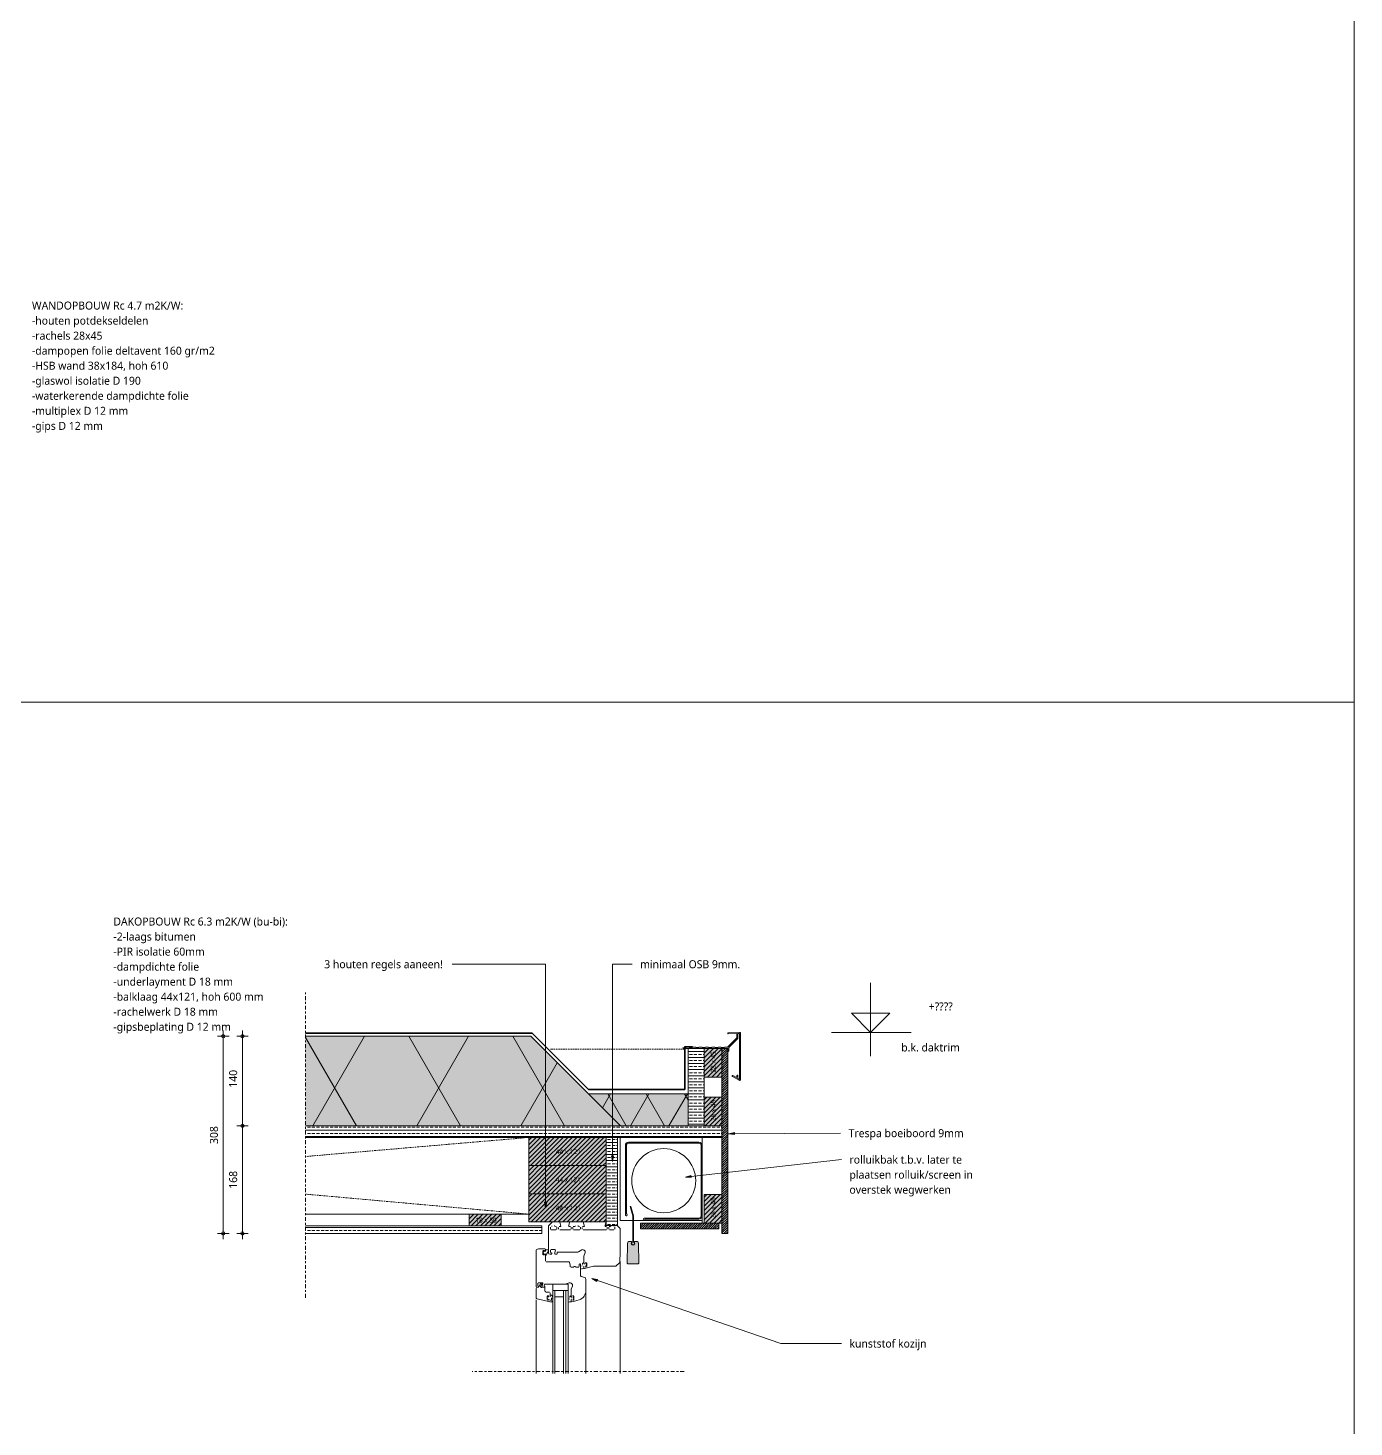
# Model space of a CAD drawing. Header units: millimetres. Extents: x 1813 to 34621, y -2347 to 13791.
# Drawn here: x 3956 to 6028, y 9467 to 11653 of the extents above; entities that cross this region are included whole.
import ezdxf

# ---------------------------------------------------------------- set-up
doc = ezdxf.new("R2010")
doc.units = ezdxf.units.MM
for name, pattern in [('IMPORT-DASHED _2_', [46.875, 31.25, -15.625]), ('MV_center', [15, 6, -3, 3, -3]), ('MV_hidden', [3.75, 2.5, -1.25])]:
    doc.linetypes.add(name, pattern=pattern)
for name, color, linetype, lineweight in [('A-ANNO-DIMS', 211, 'Continuous', 13), ('A-ANNO-DIMS-5', 211, 'Continuous', 13), ('A-ANNO-NOTE', 131, 'Continuous', 18), ('A-DETL', 90, 'Continuous', 13), ('A-DETL-GENF', 92, 'Continuous', 18), ('A-DETL-MEDM', 33, 'Continuous', 18), ('A-DETL-THIN', 151, 'Continuous', 18), ('G-ANNO-TEXT', 231, 'Continuous', 13)]:
    doc.layers.add(name, color=color, linetype=linetype, lineweight=lineweight)
doc.styles.add('Segoe UI', font='segoeui.ttf', dxfattribs={"height": 7.5})
doc.styles.add('Segoe UI_3', font='segoeui.ttf', dxfattribs={"height": 12.5})
doc.styles.add('Segoe UI_B', font='segoeui.ttf', dxfattribs={"height": 12.5})
doc.dimstyles.new('2_5_mm_1', dxfattribs={"dimscale": 304.8, "dimtxt": 13.092049, "dimasz": 0.016404, "dimexe": 0.029528, "dimexo": 0.0625, "dimgap": 0.014764, "dimtad": 1, "dimdec": 0, "dimzin": 0, "dimdsep": 46, "dimtxsty": 'Segoe UI_3', "dimblk1": 'DOTBLANK', "dimblk2": 'DOTBLANK', "dimsah": 1, "dimcen": 0.09, "dimdle": 0.029528, "dimazin": 0, "dimtfac": 1, "dimtdec": 4, "dimtix": 1, "dimtmove": 0, "dimatfit": 3, "dimfxl": 0.029528, "dimfxlon": 1, "dimtvp": 1, "dimtfill": 1, "dimtolj": 1, "dimtzin": 0, "dimarcsym": 2})
doc.dimstyles.new('2_5_mm_2', dxfattribs={"dimscale": 304.8, "dimtxt": 13.092049, "dimasz": 0.016404, "dimexe": 0.029528, "dimexo": 0.0625, "dimgap": 0.014764, "dimtad": 1, "dimdec": 0, "dimzin": 0, "dimdsep": 46, "dimtxsty": 'Segoe UI_3', "dimblk1": 'DOTBLANK', "dimblk2": 'DOTBLANK', "dimsah": 1, "dimcen": 0.09, "dimdle": 0.029528, "dimazin": 0, "dimtfac": 1, "dimtdec": 4, "dimtix": 1, "dimtmove": 2, "dimatfit": 3, "dimfxl": 0.029528, "dimfxlon": 1, "dimtvp": 1, "dimtfill": 1, "dimtolj": 1, "dimtzin": 0, "dimarcsym": 2})
pattern_1 = [(0, (0, 0), (0, 9.476), []), (0, (0, 4.738), (0, 9.476), [4.738, -2.369])]
pattern_2 = [(45, (0, 0), (-1.76776695, 1.76776695), [])]

# ---------------------------------------------------------------- blocks, each defined once
blk = doc.blocks.new('27 compri_daktrim - Type 1-4416795-Details Verbouwingen')
at = {"layer": 'A-DETL-GENF', "lineweight": 13}
for p, q in [((-20, 48.5), (-20, -23.5)), ((-18.4, -23.4), (-18.4, 47.5)), ((-17.8, 49.8), (-7.4, 43.8)), ((-17.6, 47.9), (-15.9, 46.9)), ((-15.9, 46.9), (-15.9, 42.8)), ((-14.3, 42.8), (-14.3, 44.2)), ((-12.8, 45.1), (-8.2, 42.4)), ((-1.5, -1.5), (-1.5, 4.3)), ((62, 0), (69.5, 0)), ((-15.9, -16.3), (-15.9, -23.3)), ((-15.6, -15.6), (-1.5, -1.5)), ((0.3, -2), (-14.3, -16.6)), ((-14.3, -16.6), (-14.3, -23.2)), ((4.7, -2), (0.3, -2)), ((10, -1.6), (5, -1.6)), ((14.7, -2), (10.3, -2)), ((20, -1.6), (15, -1.6)), ((24.7, -2), (20.3, -2)), ((30, -1.6), (25, -1.6)), ((34.7, -2), (30.3, -2)), ((40, -1.6), (35, -1.6)), ((44.7, -2), (40.3, -2)), ((50, -1.6), (45, -1.6)), ((54.7, -2), (50.3, -2)), ((60, -1.6), (55, -1.6)), ((64.7, -2), (60.3, -2)), ((69.6, -1), (65, -1.6)), ((-15.9, -23.3), (-18.4, -23.4)), ((-18.4, -25), (-0.8, -24.1)), ((-14.3, -23.2), (-0.8, -22.5))]:
    blk.add_line(p, q, dxfattribs=at)
for centre, radius, start, end in [((-18.5, 48.5), 1.5, 60, 180), ((-17.9, 47.5), 0.5, 60, 180), ((-13.3, 44.2), 1, 60, 180), ((-7.8, 43.1), 0.8, 0, 60), ((-15.1, 42.8), 0.8, 180, 270), ((-15.1, 42.8), 0.8, 270, 0), ((-7.8, 43.1), 0.8, 240, 0), ((-0.7, 4.3), 0.75, 90, 180), ((-0.7, 4.3), 0.75, 360, 90), ((-14.9, -16.3), 1, 135, 180), ((4.7, -1.7), 0.3, 270, 19.4712), ((10.3, -1.7), 0.3, 160.5288, 270), ((14.7, -1.7), 0.3, 270, 19.4712), ((20.3, -1.7), 0.3, 160.5288, 270), ((24.7, -1.7), 0.3, 270, 19.4712), ((30.3, -1.7), 0.3, 160.5288, 270), ((34.7, -1.7), 0.3, 270, 19.4712), ((40.3, -1.7), 0.3, 160.5288, 270), ((44.7, -1.7), 0.3, 270, 19.4712), ((50.3, -1.7), 0.3, 160.5288, 270), ((54.7, -1.7), 0.3, 270, 19.4712), ((60.3, -1.7), 0.3, 160.5288, 270), ((64.7, -1.7), 0.3, 270, 19.0321), ((69.5, -0.5), 0.5, 277.5401, 90), ((-18.5, -23.5), 1.5, 180, 273), ((-0.8, -23.3), 0.8, 0, 93), ((-0.8, -23.3), 0.8, 273, 0)]:
    blk.add_arc(centre, radius, start, end, dxfattribs=at)
blk = doc.blocks.new('42 isolatie - Type 1-3785987-Details Verbouwingen')
at = {"layer": 'A-DETL-GENF'}
blk.add_hatch(color=256, dxfattribs=at).paths.add_polyline_path([(492.6, -0.8), (0.3, -0.8), (140.3, -140.8), (492.6, -140.8)])
at = {"layer": 'A-DETL-GENF', "lineweight": 13}
h = blk.add_hatch(dxfattribs=at)
h.set_pattern_fill('FP_16', color=256, style=0, pattern_type=2)
h.set_pattern_definition([(300, (-857.8, -704), (-121.936, -70.4), []), (240, (-857.8, -704), (-121.936, 70.4), [])])
h.paths.add_polyline_path([(492.6, -0.8), (0.3, -0.8), (140.3, -140.8), (492.6, -140.8)])
at = {"layer": 'A-DETL-GENF'}
for p, q in [((492.6, -0.8), (0.3, -0.8)), ((0.3, -0.8), (50.3, -50.8)), ((492.6, -0.8), (0.3, -0.8)), ((50.3, -50.8), (140.3, -140.8)), ((50.3, -50.8), (140.3, -140.8)), ((140.3, -140.8), (492.6, -140.8)), ((140.3, -140.8), (492.6, -140.8))]:
    blk.add_line(p, q, dxfattribs=at)
blk = doc.blocks.new('NLRS_00_DI_maskeer - Type 1-4234736-Details Verbouwingen')
at = {"layer": 'A-DETL-GENF', "linetype": 'MV_center'}
blk.add_line((231.3, 0), (-100, 0), dxfattribs=at)
blk = doc.blocks.new('00 hout_rechthoekig_sls - Vuren 44x121-V11-Details Verbouwingen')
at = {"layer": 'A-DETL-GENF', "lineweight": 13}
blk.add_hatch(color=256, dxfattribs=at).paths.add_polyline_path([(0, -44), (121, -44), (121, 0), (0, 0)])
at = {"layer": 'A-DETL-MEDM', "lineweight": 13}
h = blk.add_hatch(dxfattribs=at)
h.set_pattern_fill('FP_37', color=256, style=0, pattern_type=2)
h.set_pattern_definition([(45, (-4737.995, -9919.827), (-3.535534, 3.535534), [])])
h.paths.add_polyline_path([(0, -44), (121, -44), (121, 0), (0, 0)])
at = {"layer": 'A-DETL-MEDM'}
for p, q in [((0, 0), (121, 0)), ((0, -44), (0, 0)), ((121, 0), (121, -44)), ((121, 0), (121, -44)), ((121, 0), (121, -44)), ((121, -44), (0, -44)), ((121, -44), (0, -44))]:
    blk.add_line(p, q, dxfattribs=at)
blk = doc.blocks.new('00 hout_rechthoekig_sls - Vuren 44x121-V12-Details Verbouwingen')
at = {"layer": 'A-DETL-GENF', "lineweight": 13}
blk.add_hatch(color=256, dxfattribs=at).paths.add_polyline_path([(0, -44), (121, -44), (121, 0), (0, 0)])
at = {"layer": 'A-DETL-MEDM', "lineweight": 13}
h = blk.add_hatch(dxfattribs=at)
h.set_pattern_fill('FP_38', color=256, style=0, pattern_type=2)
h.set_pattern_definition([(45, (-4737.995, -9831.827), (-3.535534, 3.535534), [])])
h.paths.add_polyline_path([(0, -44), (121, -44), (121, 0), (0, 0)])
at = {"layer": 'A-DETL-MEDM'}
for p, q in [((0, 0), (121, 0)), ((0, -44), (0, 0)), ((121, 0), (121, -44)), ((121, 0), (121, -44)), ((121, 0), (121, -44)), ((121, -44), (0, -44)), ((121, -44), (0, -44))]:
    blk.add_line(p, q, dxfattribs=at)
blk = doc.blocks.new('00 hout_rechthoekig_sls - Vuren 44x121-V13-Details Verbouwingen')
at = {"layer": 'A-DETL-GENF', "lineweight": 13}
blk.add_hatch(color=256, dxfattribs=at).paths.add_polyline_path([(0, -44), (121, -44), (121, 0), (0, 0), (0, -29.5)])
at = {"layer": 'A-DETL-MEDM', "lineweight": 13}
h = blk.add_hatch(dxfattribs=at)
h.set_pattern_fill('FP_39', color=256, style=0, pattern_type=2)
h.set_pattern_definition([(45, (-4737.995, -9875.827), (-3.535534, 3.535534), [])])
h.paths.add_polyline_path([(0, -44), (121, -44), (121, 0), (0, 0), (0, -29.5)])
at = {"layer": 'A-DETL-MEDM'}
for p, q in [((0, 0), (121, 0)), ((0, -44), (0, 0)), ((121, 0), (121, -44)), ((121, 0), (121, -44)), ((121, 0), (121, -44)), ((121, -44), (0, -44)), ((121, -44), (0, -44))]:
    blk.add_line(p, q, dxfattribs=at)
blk = doc.blocks.new('00 hout_rechthoekig_sls - Vuren 18x50-V14-Details Verbouwingen')
at = {"layer": 'A-DETL-GENF', "lineweight": 13}
blk.add_hatch(color=256, dxfattribs=at).paths.add_polyline_path([(0, -18), (50, -18), (50, 0), (0, 0)])
at = {"layer": 'A-DETL-MEDM', "lineweight": 13}
h = blk.add_hatch(dxfattribs=at)
h.set_pattern_fill('FP_40', color=256, style=0, pattern_type=2)
h.set_pattern_definition([(45, (-4644.925, -9799.827), (-3.535534, 3.535534), [])])
h.paths.add_polyline_path([(0, -18), (50, -18), (50, 0), (0, 0)])
at = {"layer": 'A-DETL-MEDM'}
for p, q in [((0, 0), (50, 0)), ((0, -18), (0, 0)), ((50, 0), (50, -18)), ((50, 0), (50, -18)), ((50, 0), (50, -18)), ((50, -18), (0, -18)), ((50, -18), (0, -18))]:
    blk.add_line(p, q, dxfattribs=at)
blk = doc.blocks.new('00 hout_rechthoekig_sls - Vuren Gewolmaniseerd 28x45-3218042-Details Verbouwingen')
at = {"layer": 'A-DETL-GENF', "lineweight": 13}
blk.add_hatch(color=256, dxfattribs=at).paths.add_polyline_path([(0, -28), (45, -28), (45, 0), (0, 0)])
at = {"layer": 'A-DETL-MEDM', "lineweight": 13}
h = blk.add_hatch(dxfattribs=at)
h.set_pattern_fill('FP_41', color=256, style=0, pattern_type=2)
h.set_pattern_definition([(315, (-9937.827, 5011.995), (3.535534, 3.535534), [])])
h.paths.add_polyline_path([(0, -28), (45, -28), (45, 0), (0, 0)])
at = {"layer": 'A-DETL-MEDM'}
for p, q in [((0, 0), (45, 0)), ((0, -28), (0, 0)), ((45, 0), (45, -28)), ((45, 0), (45, -28)), ((45, 0), (45, -28)), ((45, -28), (0, -28)), ((45, -28), (0, -28))]:
    blk.add_line(p, q, dxfattribs=at)
blk = doc.blocks.new('00 hout_rechthoekig_sls - Vuren Gewolmaniseerd 28x45-V15-Details Verbouwingen')
at = {"layer": 'A-DETL-GENF', "lineweight": 13}
blk.add_hatch(color=256, dxfattribs=at).paths.add_polyline_path([(0, -28), (45, -28), (45, 0), (0, 0)])
at = {"layer": 'A-DETL-MEDM', "lineweight": 13}
h = blk.add_hatch(dxfattribs=at)
h.set_pattern_fill('FP_42', color=256, style=0, pattern_type=2)
h.set_pattern_definition([(315, (-10013.827, 5011.995), (3.535534, 3.535534), [])])
h.paths.add_polyline_path([(0, -28), (45, -28), (45, 0), (0, 0)])
at = {"layer": 'A-DETL-MEDM'}
for p, q in [((0, 0), (45, 0)), ((0, -28), (0, 0)), ((45, 0), (45, -28)), ((45, 0), (45, -28)), ((45, 0), (45, -28)), ((45, -28), (0, -28)), ((45, -28), (0, -28))]:
    blk.add_line(p, q, dxfattribs=at)
blk = doc.blocks.new('00 hout_rechthoekig_sls - Vuren Gewolmaniseerd 28x45-V16-Details Verbouwingen')
at = {"layer": 'A-DETL-GENF', "lineweight": 13}
blk.add_hatch(color=256, dxfattribs=at).paths.add_polyline_path([(0, -28), (45, -28), (45, 0), (0, 0)])
at = {"layer": 'A-DETL-MEDM', "lineweight": 13}
h = blk.add_hatch(dxfattribs=at)
h.set_pattern_fill('FP_43', color=256, style=0, pattern_type=2)
h.set_pattern_definition([(315, (-9785.767, 5011.995), (3.535534, 3.535534), [])])
h.paths.add_polyline_path([(0, -28), (45, -28), (45, 0), (0, 0)])
at = {"layer": 'A-DETL-MEDM'}
for p, q in [((0, 0), (45, 0)), ((0, -28), (0, 0)), ((45, 0), (45, -28)), ((45, 0), (45, -28)), ((45, 0), (45, -28)), ((45, -28), (0, -28)), ((45, -28), (0, -28))]:
    blk.add_line(p, q, dxfattribs=at)
blk = doc.blocks.new('NLRS_00_DI_maskeer - Type 1-4234735-Details Verbouwingen')
at = {"layer": 'A-DETL-GENF', "linetype": 'MV_center'}
blk.add_line((378.5, 0), (-100, 0), dxfattribs=at)
blk = doc.blocks.new('42 isolatie - Type 1-3786146-Details Verbouwingen')
at = {"layer": 'A-DETL-GENF'}
blk.add_hatch(color=256, dxfattribs=at).paths.add_polyline_path([(105.9, -0.8), (0.3, -0.8), (0.3, -50.8), (155.9, -50.8)])
at = {"layer": 'A-DETL-GENF', "lineweight": 13}
h = blk.add_hatch(dxfattribs=at)
h.set_pattern_fill('FP_77', color=256, style=0, pattern_type=2)
h.set_pattern_definition([(300, (0, 0), (-45.033, -26), []), (240, (0, 0), (-45.033, 26), [])])
h.paths.add_polyline_path([(105.9, -0.8), (0.3, -0.8), (0.3, -50.8), (155.9, -50.8)])
at = {"layer": 'A-DETL-GENF'}
for p, q in [((105.9, -0.8), (0.3, -0.8)), ((0.3, -0.8), (0.3, -50.8)), ((105.9, -0.8), (0.3, -0.8)), ((0.3, -0.8), (0.3, -50.8)), ((155.9, -50.8), (105.9, -0.8)), ((155.9, -50.8), (105.9, -0.8)), ((0.3, -50.8), (155.9, -50.8)), ((0.3, -50.8), (155.9, -50.8))]:
    blk.add_line(p, q, dxfattribs=at)
blk = doc.blocks.new('DIMBLOCK22-Details Verbouwingen')
at = {"layer": 'A-ANNO-DIMS-5'}
for p, q in [((4290.7, 9937.8), (4281.7, 9937.8)), ((4290.7, 9760.8), (4290.7, 9937.8)), ((4290.7, 9937.8), (4299.7, 9937.8)), ((4290.7, 9769.8), (4281.7, 9769.8)), ((4290.7, 9769.8), (4299.7, 9769.8))]:
    blk.add_line(p, q, dxfattribs=at)
for centre in [(4290.7, 9937.8), (4290.7, 9769.8)]:
    blk.add_circle(centre, 2.5, dxfattribs=at)
at = {"layer": 'A-ANNO-DIMS-5', "color": 0, "insert": (4269.9, 9839.5), "char_height": 12.5, "width": 34.277, "attachment_point": 1, "rotation": 90, "line_spacing_factor": 1.142579, "style": 'Segoe UI_3', "bg_fill": 3, "box_fill_scale": 1.25, "bg_fill_color": 9, "bg_fill_true_color": 13158600, "bg_fill_transparency": 0}
blk.add_mtext('168', dxfattribs=at)
blk = doc.blocks.new('_DotBlank')
at = {"color": 0, "linetype": 'ByBlock', "lineweight": -2}
blk.add_line((-0.5, 0), (-1, 0), dxfattribs=at)
blk.add_circle((0, 0), 0.5, dxfattribs=at)
blk = doc.blocks.new('DIMBLOCK23-Details Verbouwingen')
at = {"layer": 'A-ANNO-DIMS-5'}
for p, q in [((4290.7, 10077.8), (4281.7, 10077.8)), ((4290.7, 9937.8), (4290.7, 10086.8)), ((4290.7, 10077.8), (4299.7, 10077.8)), ((4290.7, 9937.8), (4281.7, 9937.8)), ((4290.7, 9937.8), (4299.7, 9937.8))]:
    blk.add_line(p, q, dxfattribs=at)
for centre in [(4290.7, 10077.8), (4290.7, 9937.8)]:
    blk.add_circle(centre, 2.5, dxfattribs=at)
at = {"layer": 'A-ANNO-DIMS-5', "color": 0, "insert": (4269.9, 9997.3), "char_height": 12.5, "width": 34.277, "attachment_point": 1, "rotation": 90, "line_spacing_factor": 1.142579, "style": 'Segoe UI_3', "bg_fill": 3, "box_fill_scale": 1.25, "bg_fill_color": 9, "bg_fill_true_color": 13158600, "bg_fill_transparency": 0}
blk.add_mtext('140', dxfattribs=at)
blk = doc.blocks.new('DIMBLOCK24-Details Verbouwingen')
at = {"layer": 'A-ANNO-DIMS-5'}
for p, q in [((4260.7, 10077.8), (4251.7, 10077.8)), ((4260.7, 9760.8), (4260.7, 10086.8)), ((4260.7, 10077.8), (4269.7, 10077.8)), ((4260.7, 9769.8), (4251.7, 9769.8)), ((4260.7, 9769.8), (4269.7, 9769.8))]:
    blk.add_line(p, q, dxfattribs=at)
for centre in [(4260.7, 10077.8), (4260.7, 9769.8)]:
    blk.add_circle(centre, 2.5, dxfattribs=at)
at = {"layer": 'A-ANNO-DIMS-5', "color": 0, "insert": (4239.9, 9909.5), "char_height": 12.5, "width": 34.277, "attachment_point": 1, "rotation": 90, "line_spacing_factor": 1.142579, "style": 'Segoe UI_3', "bg_fill": 3, "box_fill_scale": 1.25, "bg_fill_color": 9, "bg_fill_true_color": 13158600, "bg_fill_transparency": 0}
blk.add_mtext('308', dxfattribs=at)

msp = doc.modelspace()

# ---------------------------------------------------------------- hatches: boundary and pattern name
at = {"layer": 'A-DETL-GENF', "lineweight": 13}
h = msp.add_hatch(dxfattribs=at)
h.set_pattern_fill('FP_11', color=250, style=0, pattern_type=2)
h.set_pattern_definition(pattern_1)
h.paths.add_polyline_path([(5012, 9937.8), (5012, 10058.8), (4987, 10058.8), (4987, 9937.8)])
h = msp.add_hatch(dxfattribs=at)
h.set_pattern_fill('FP_23', color=254, style=0, pattern_type=2)
h.set_pattern_definition(pattern_2)
h.paths.add_polyline_path([(5049, 9769.8), (5049, 10058.8), (5040, 10058.8), (5040, 9769.8)])
h = msp.add_hatch(dxfattribs=at)
h.set_pattern_fill('FP_11', color=250, style=0, pattern_type=2)
h.set_pattern_definition(pattern_1)
h.paths.add_polyline_path([(4389, 9919.8), (5040, 9919.8), (5040, 9937.8), (4389, 9937.8)])
h = msp.add_hatch(dxfattribs=at)
h.set_pattern_fill('FP_11', color=250, style=0, pattern_type=2)
h.set_pattern_definition(pattern_1)
h.paths.add_polyline_path([(4859, 9782.4), (4877, 9782.4), (4877, 9919.8), (4859, 9919.8), (4859, 9787.8)])
at = {"layer": 'A-DETL-GENF'}
h = msp.add_hatch(color=9, dxfattribs=at)
h.paths.add_polyline_path([(4893.5, 9722.2), (4908.8, 9722.3), (4909.1, 9722.4), (4909.4, 9722.6), (4909.7, 9722.8), (4909.8, 9723.1), (4910, 9723.4), (4910, 9723.8), (4909.8, 9754.2), (4909.7, 9754.9), (4909.5, 9755.5), (4909.1, 9756.1), (4908.6, 9756.5), (4908, 9756.8), (4907.4, 9757), (4903.9, 9757.4), (4903.7, 9757.3), (4903.5, 9757.2), (4903.3, 9757), (4903.2, 9756.8), (4903.1, 9756.5), (4903.1, 9756.3), (4903.1, 9756), (4903.6, 9755.2), (4903.7, 9754.6), (4903.7, 9753.9), (4903.6, 9753.3), (4903.3, 9752.7), (4902.8, 9752.2), (4902.3, 9751.8), (4901.7, 9751.6), (4901, 9751.5), (4900.3, 9751.6), (4899.7, 9751.8), (4899.2, 9752.2), (4898.7, 9752.7), (4898.4, 9753.3), (4898.3, 9753.9), (4898.3, 9754.6), (4898.4, 9755.2), (4898.9, 9756), (4898.9, 9756.3), (4898.9, 9756.5), (4898.8, 9756.8), (4898.7, 9757), (4898.5, 9757.2), (4898.3, 9757.3), (4898.1, 9757.4), (4897.8, 9757.4), (4894.6, 9757), (4894, 9756.8), (4893.4, 9756.5), (4892.9, 9756.1), (4892.5, 9755.5), (4892.3, 9754.9), (4892.2, 9754.2), (4892, 9723.4), (4892.1, 9723.1), (4892.3, 9722.8), (4892.6, 9722.6), (4892.8, 9722.4), (4893.2, 9722.3)])
h.paths.add_polyline_path([(4901, 9751.9), (4901.6, 9752), (4902.1, 9752.2), (4902.6, 9752.5), (4902.9, 9752.9), (4903.2, 9753.4), (4903.3, 9754), (4903.3, 9754.6), (4903.2, 9755.1), (4902.9, 9755.6), (4902.5, 9756), (4902, 9756.3), (4901.5, 9756.5), (4901.5, 9797.2), (4897.6, 9811.7), (4896.6, 9811.7), (4900.5, 9797.2), (4900.5, 9756.5), (4900, 9756.3), (4899.5, 9756), (4899.1, 9755.6), (4898.8, 9755.1), (4898.7, 9754.6), (4898.7, 9754), (4898.8, 9753.4), (4899, 9752.9), (4899.4, 9752.5), (4899.9, 9752.2), (4900.4, 9752)])
h.paths.add_polyline_path([(4918.5, 9790.7), (4918.9, 9790.8), (4919.2, 9790.9), (4919.6, 9791.2), (4919.8, 9791.5), (4919.9, 9791.9), (4920, 9792.2), (5004, 9792.2), (5005.3, 9792.4), (5006.5, 9792.9), (5007.5, 9793.7), (5008.3, 9794.7), (5008.8, 9795.9), (5009, 9797.2), (5009, 9907.2), (5008.8, 9908.5), (5008.3, 9909.7), (5007.5, 9910.8), (5006.5, 9911.6), (5005.3, 9912.1), (5004, 9912.2), (4894, 9912.2), (4892.7, 9912.1), (4891.5, 9911.6), (4890.5, 9910.8), (4889.7, 9909.7), (4889.2, 9908.5), (4889, 9907.2), (4889, 9798.4), (4889.2, 9798), (4889.4, 9797.7), (4889.7, 9797.4), (4890.1, 9797.3), (4890.5, 9797.2), (4890.9, 9797.2), (4891.2, 9797.3), (4891.6, 9797.6), (4891.8, 9797.9), (4892, 9798.2), (4892.1, 9798.6), (4892.1, 9799), (4892, 9799.4), (4891.8, 9799.7), (4891.5, 9800), (4890.8, 9800.5), (4890.6, 9800.9), (4890.6, 9801.1), (4890.6, 9907.2), (4890.7, 9908.1), (4891, 9909), (4891.6, 9909.7), (4892.3, 9910.3), (4893.2, 9910.6), (4894.1, 9910.7), (5004, 9910.7), (5004.9, 9910.6), (5005.7, 9910.3), (5006.5, 9909.7), (5007, 9909), (5007.4, 9908.1), (5007.5, 9907.2), (5007.5, 9797.2), (5007.4, 9796.3), (5007, 9795.5), (5006.5, 9794.8), (5005.7, 9794.2), (5004.9, 9793.9), (5004, 9793.7), (4918.1, 9793.7), (4917.7, 9793.5), (4917.4, 9793.3), (4917.2, 9793), (4917, 9792.6), (4917, 9792.2), (4917, 9791.9), (4917.2, 9791.5), (4917.4, 9791.2), (4917.7, 9790.9), (4918.1, 9790.8)])
at = {"layer": 'A-DETL-GENF', "lineweight": 13}
h = msp.add_hatch(dxfattribs=at)
h.set_pattern_fill('FP_11', color=250, style=0, pattern_type=2)
h.set_pattern_definition(pattern_1)
h.paths.add_polyline_path([(4644.9, 9769.8), (4758.7, 9769.8), (4758.7, 9781.8), (4389, 9781.8), (4389, 9769.8)])
h = msp.add_hatch(dxfattribs=at)
h.set_pattern_fill('FP_23', color=254, style=0, pattern_type=2)
h.set_pattern_definition(pattern_2)
h.paths.add_polyline_path([(4965.4, 9776.8), (5035, 9776.8), (5035, 9785.8), (4912.9, 9785.8), (4912.9, 9776.8)])
at = {"layer": 'G-ANNO-TEXT'}
for points in [[(5050.4, 9925.6), (5059.4, 9924.1), (5059.4, 9927.3)], [(4868.8, 9882.1), (4870.3, 9891.1), (4867.2, 9891.1)], [(4982.9, 9857.6), (4992, 9857), (4991.6, 9860.2)], [(4764.5, 9809.6), (4766.1, 9818.6), (4762.9, 9818.6)], [(4836.7, 9699.3), (4844.7, 9694.9), (4845.7, 9697.9)]]:
    msp.add_hatch(color=39, dxfattribs=at).paths.add_polyline_path(points)

# ---------------------------------------------------------------- linework, layer by layer
at = {"layer": 'A-DETL', "lineweight": 18}
for p, q in [((6027.7, 5599.5), (6027.7, 13099.5)), ((1812.7, 10599.5), (6027.7, 10599.5)), ((5272.3, 10046.4), (5272.3, 10161.4)), ((5302.3, 10113.8), (5242.3, 10113.8)), ((5242.3, 10113.8), (5272.3, 10083.8)), ((5272.3, 10083.8), (5302.3, 10113.8)), ((5210.9, 10083.8), (5335.9, 10083.8)), ((5049, 10058.8), (5040, 10058.8)), ((5049, 9769.8), (5049, 10058.8)), ((5040, 10013.8), (5040, 9982.8)), ((5040, 9937.8), (5040, 9830.8)), ((4881, 9789.8), (4881, 9919.8)), ((4881, 9919.8), (5009, 9919.8)), ((4889, 9907.2), (4889, 9798.7)), ((4890.6, 9801.1), (4890.6, 9907.2)), ((5004, 9912.2), (4894, 9912.2)), ((4894.1, 9910.7), (5004, 9910.7)), ((5007.5, 9907.2), (5007.5, 9797.2)), ((5009, 9919.8), (5009, 9789.8)), ((5009, 9797.2), (5009, 9907.2)), ((5009, 9830.8), (5009, 9785.8)), ((4389, 9799.8), (4738, 9799.8)), ((4896.6, 9811.7), (4900.5, 9797.2)), ((4897.6, 9811.7), (4896.6, 9811.7)), ((4901.5, 9797.2), (4897.6, 9811.7)), ((4900.5, 9797.2), (4900.5, 9756.5)), ((4901.5, 9756.5), (4901.5, 9797.2)), ((5004, 9793.7), (4918.5, 9793.7)), ((4920, 9792.2), (5004, 9792.2)), ((4769, 9781.7), (4775.1, 9787.8)), ((4769, 9781.7), (4769, 9738.5)), ((4772, 9776.1), (4772, 9779.4)), ((4780.6, 9775.6), (4773, 9775.6)), ((4774, 9780.4), (4774.4, 9781.7)), ((4775.1, 9787.8), (4786.5, 9787.8)), ((4778.4, 9782), (4778.8, 9780.5)), ((4786.5, 9787.8), (4778.7, 9787.8)), ((4779.6, 9780.4), (4781.3, 9780.3)), ((4781.4, 9775.7), (4780.6, 9775.6)), ((4782.1, 9779.4), (4782.1, 9776.6)), ((4784.6, 9776.4), (4784.6, 9779.2)), ((4785.6, 9780.4), (4788.2, 9780.4)), ((4788.3, 9780.5), (4786.5, 9787.8)), ((4803.5, 9775.6), (4786.5, 9775.6)), ((4802.5, 9787.8), (4800.4, 9780.9)), ((4800.6, 9780.4), (4803.5, 9780.4)), ((4810.6, 9787.8), (4801, 9787.8)), ((4804.5, 9779.4), (4804.5, 9776.3)), ((4807.1, 9776.2), (4807.1, 9779.5)), ((4807.7, 9780.4), (4810.2, 9780.4)), ((4817.7, 9775.6), (4807.8, 9775.6)), ((4810.8, 9780.7), (4811.2, 9781.8)), ((4815.2, 9782), (4815.5, 9780.5)), ((4824.6, 9787.8), (4815.5, 9787.8)), ((4816.4, 9780.4), (4818.1, 9780.3)), ((4818.8, 9779.4), (4818.8, 9776.6)), ((4821.4, 9776.4), (4821.4, 9779.2)), ((4822.3, 9780.4), (4824.9, 9780.4)), ((4825.1, 9780.5), (4823.3, 9787.8)), ((4859.7, 9775.6), (4823.3, 9775.6)), ((4859.2, 9787.8), (4857.1, 9780.9)), ((4857.3, 9780.4), (4859.6, 9780.4)), ((4866.3, 9782.4), (4857.5, 9782.4)), ((4860.7, 9779.4), (4860.7, 9776.3)), ((4863.2, 9776.2), (4863.2, 9779.5)), ((4863.9, 9780.4), (4865.8, 9780.4)), ((4871.1, 9775.6), (4864, 9775.6)), ((4866.5, 9780.7), (4866.9, 9781.8)), ((4871, 9782.1), (4871.2, 9781.1)), ((4876, 9782.4), (4871.4, 9782.4)), ((4872.7, 9777), (4872.1, 9776.2)), ((4872.7, 9779.9), (4872.7, 9777.8)), ((4872.7, 9777.8), (4872.7, 9777)), ((4881, 9777.4), (4876, 9782.4)), ((5009, 9789.8), (4881, 9789.8)), ((4881, 9741.4), (4881, 9777.4)), ((5012, 9785.8), (4912.9, 9785.8)), ((4912.9, 9785.8), (4912.9, 9776.8)), ((4912.9, 9776.8), (5035, 9776.8)), ((5035, 9776.8), (5035, 9785.8)), ((5040, 9785.8), (5040, 9769.8)), ((5040, 9769.8), (5049, 9769.8)), ((4892.2, 9754.2), (4892, 9723.8)), ((4897.8, 9757.4), (4894.6, 9757)), ((4907.4, 9757), (4904.2, 9757.4)), ((4910, 9723.8), (4909.8, 9754.2)), ((4749.7, 9743.5), (4749.5, 9742.1)), ((4749.5, 9742.1), (4749.5, 9686.6)), ((4750.4, 9744.6), (4749.7, 9743.5)), ((4751.7, 9745.2), (4750.4, 9744.6)), ((4753.1, 9745.6), (4751.7, 9745.2)), ((4763.5, 9745.6), (4753.1, 9745.6)), ((4759.9, 9736.6), (4759.9, 9742.2)), ((4760.3, 9743.1), (4762.5, 9743.1)), ((4762, 9736.8), (4760.4, 9739.1)), ((4762.8, 9736.1), (4760.4, 9736.1)), ((4760.6, 9740.3), (4762.1, 9742.2)), ((4762.9, 9742.9), (4762.9, 9741.8)), ((4763, 9737.5), (4763, 9736.7)), ((4764.3, 9737.7), (4763.2, 9737.7)), ((4764.3, 9737.7), (4763.2, 9737.7)), ((4764.4, 9741.6), (4764.4, 9745)), ((4764.4, 9743.3), (4764.6, 9744.2)), ((4764.4, 9741.6), (4764.4, 9743.3)), ((4764.5, 9735.3), (4764.5, 9737.4)), ((4764.5, 9726.6), (4764.5, 9737.4)), ((4764.6, 9744.2), (4767.4, 9744.2)), ((4773.6, 9725.5), (4765.3, 9725.5)), ((4766, 9737.3), (4765.4, 9735.3)), ((4766.4, 9738.1), (4766, 9737.3)), ((4768, 9741.6), (4766.4, 9738.1)), ((4768, 9739.2), (4768, 9740.8)), ((4768.1, 9744), (4768.7, 9743.4)), ((4769, 9742.7), (4769, 9738.9)), ((4769.7, 9737.7), (4770.8, 9737.5)), ((4770.8, 9737.5), (4773.9, 9737.5)), ((4772.2, 9739.9), (4772.2, 9744.2)), ((4773.8, 9739.6), (4772.6, 9739.6)), ((4773, 9744.6), (4778.3, 9744.7)), ((4801, 9725.5), (4773.6, 9725.5)), ((4774.4, 9738), (4774.1, 9739.4)), ((4778.3, 9744.7), (4779.5, 9744.6)), ((4778.6, 9738.9), (4778.4, 9738)), ((4779.6, 9742.4), (4778.6, 9738.9)), ((4779, 9737.5), (4781.7, 9737.5)), ((4779.7, 9744.1), (4779.7, 9743.1)), ((4781.7, 9737.5), (4782.6, 9737.6)), ((4782.3, 9739.4), (4781.9, 9740.2)), ((4782.8, 9738.4), (4782.3, 9739.4)), ((4782.6, 9740.7), (4814, 9740.6)), ((4801.9, 9725.3), (4801, 9725.5)), ((4802.9, 9720.2), (4802, 9724.9)), ((4814, 9740.6), (4815.2, 9740.6)), ((4815.8, 9740.8), (4820.8, 9744.4)), ((4820.8, 9744.4), (4822, 9744.6)), ((4822, 9744.6), (4823.2, 9744.3)), ((4823.2, 9744.3), (4824.5, 9743.8)), ((4826.3, 9739.8), (4824, 9734.1)), ((4824, 9734.1), (4824, 9722.8)), ((4824.5, 9743.8), (4825.3, 9743.1)), ((4825.3, 9743.1), (4826, 9741.9)), ((4826, 9741.9), (4826.2, 9740.9)), ((4826.2, 9740.9), (4826.3, 9739.8)), ((4874.2, 9718.7), (4880.6, 9724.5)), ((4880.6, 9724.5), (4881, 9741.4)), ((4881, 9725.9), (4881, 9550.9)), ((4803, 9717.6), (4802.9, 9720.2)), ((4808.5, 9717), (4803.8, 9717)), ((4809.2, 9718.8), (4809.2, 9717.5)), ((4810.4, 9717.7), (4810.4, 9718.9)), ((4816.3, 9717.2), (4811, 9717.2)), ((4816.9, 9721.9), (4816.9, 9718.1)), ((4818.4, 9722.4), (4817.5, 9722.4)), ((4819.1, 9703.8), (4819.1, 9722.2)), ((4819.1, 9719.6), (4819.1, 9715.4)), ((4819.1, 9715.4), (4819.7, 9714.6)), ((4819.4, 9703), (4819.1, 9703.8)), ((4820.2, 9702.4), (4819.4, 9703)), ((4820.3, 9714.4), (4821.8, 9714.5)), ((4821.4, 9719.5), (4821.1, 9718.7)), ((4821.8, 9714.5), (4824, 9714.8)), ((4823.3, 9724.1), (4822.1, 9723.1)), ((4822.1, 9723.1), (4822.1, 9721.4)), ((4824, 9722.8), (4824, 9724.1)), ((4824.2, 9715), (4824.2, 9718.6)), ((4824.2, 9718.6), (4824.2, 9715)), ((4825.6, 9722.2), (4824.4, 9722.2)), ((4824.4, 9722.2), (4825.6, 9722.2)), ((4824.4, 9714.8), (4825.2, 9714.8)), ((4825.2, 9714.8), (4839, 9718.5)), ((4826.1, 9724.1), (4828.3, 9724.1)), ((4828.4, 9717.7), (4826.5, 9717.3)), ((4826.8, 9718.2), (4828.4, 9720.2)), ((4828.6, 9720.9), (4827.1, 9722.8)), ((4828.6, 9724), (4828.6, 9718.2)), ((4839, 9718.5), (4874.2, 9718.7)), ((4893.5, 9722.2), (4908.5, 9722.2)), ((4749.6, 9669.6), (4749.5, 9683.6)), ((4749.8, 9684), (4750.4, 9684.7)), ((4750.3, 9685.8), (4753.2, 9685.8)), ((4750.6, 9685.8), (4752.3, 9685.8)), ((4752.2, 9688.1), (4752.2, 9692.2)), ((4753, 9692.8), (4759.4, 9692.8)), ((4754.1, 9687.6), (4753, 9687.6)), ((4753.2, 9685.8), (4754, 9685.8)), ((4754.1, 9687.6), (4757.1, 9692.1)), ((4754.4, 9686.4), (4754.1, 9687.6)), ((4754.4, 9686.4), (4754.1, 9687.6)), ((4756.7, 9688.5), (4756.4, 9687.5)), ((4756.4, 9687.5), (4756.4, 9686.4)), ((4757.8, 9689.8), (4756.7, 9688.5)), ((4756.8, 9685.7), (4757.5, 9685.2)), ((4757.5, 9692.2), (4758.3, 9692.2)), ((4757.5, 9685.2), (4758.3, 9685.2)), ((4759.2, 9690.4), (4758.2, 9690.3)), ((4758.3, 9692.2), (4759.3, 9692.2)), ((4759.4, 9689.3), (4758.5, 9686.2)), ((4759.1, 9685.7), (4762.3, 9685.7)), ((4759.1, 9685.7), (4762.3, 9685.7)), ((4759.4, 9692.8), (4759.9, 9692)), ((4759.9, 9690.5), (4759.4, 9689.3)), ((4759.9, 9692), (4759.9, 9690.5)), ((4762, 9688.5), (4762.8, 9690.6)), ((4763.2, 9687.5), (4762, 9687.5)), ((4762.8, 9690.6), (4793.3, 9690.6)), ((4763, 9685.3), (4763, 9681.1)), ((4763, 9681.1), (4763.3, 9680.2)), ((4763.3, 9685.9), (4763.6, 9686.7)), ((4775.5, 9690.6), (4775.5, 9680.7)), ((4775.5, 9680.7), (4775.5, 9550.9)), ((4775.5, 9680.7), (4799.5, 9680.7)), ((4779, 9680.7), (4779, 9550.9)), ((4792.5, 9680.7), (4792.5, 9550.9)), ((4799.5, 9690.7), (4793.3, 9690.6)), ((4793.3, 9690.6), (4794.4, 9690.7)), ((4794.4, 9690.7), (4796.7, 9691.3)), ((4796, 9670.7), (4796, 9680.7)), ((4796, 9680.7), (4796, 9550.9)), ((4796.7, 9691.3), (4801.2, 9692.4)), ((4799.5, 9680.7), (4799.5, 9690.7)), ((4799.5, 9680.7), (4799.5, 9550.9)), ((4801.2, 9692.4), (4802.5, 9692.4)), ((4802.5, 9692.4), (4803.5, 9692.4)), ((4803.5, 9692.4), (4804.5, 9691.9)), ((4806.3, 9687.6), (4804.4, 9682.5)), ((4804.4, 9682.5), (4804.4, 9671.2)), ((4804.5, 9691.9), (4805.8, 9690.6)), ((4805.8, 9690.6), (4806.2, 9689.8)), ((4806.2, 9689.8), (4806.3, 9688.8)), ((4806.3, 9688.8), (4806.3, 9687.6)), ((4825.6, 9700.9), (4820.2, 9702.4)), ((4826.5, 9700.3), (4825.6, 9700.9)), ((4826.9, 9699.6), (4826.5, 9700.3)), ((4827.1, 9698.4), (4826.9, 9699.6)), ((4827.1, 9677.6), (4827.1, 9698.4)), ((4749.8, 9668.6), (4749.6, 9669.6)), ((4749.6, 9665.9), (4749.6, 9550.9)), ((4750.3, 9667.9), (4749.8, 9668.6)), ((4751.2, 9667.4), (4750.3, 9667.9)), ((4770.9, 9662.8), (4751.2, 9667.4)), ((4763.3, 9680.2), (4763.6, 9679.1)), ((4763.6, 9679.1), (4764.5, 9678.4)), ((4764.5, 9678.4), (4765.4, 9678)), ((4765.4, 9678), (4766.3, 9677.8)), ((4766.3, 9677.8), (4770.7, 9677.8)), ((4766.6, 9671.6), (4766.6, 9666.5)), ((4769.3, 9672.2), (4767.1, 9672.2)), ((4767.8, 9667.3), (4767.3, 9668.1)), ((4767.3, 9665.7), (4769, 9665.4)), ((4767.8, 9670.3), (4768.5, 9671)), ((4768.9, 9666.3), (4767.8, 9667.3)), ((4768.5, 9671), (4769.3, 9671.6)), ((4770, 9666.6), (4770, 9665.8)), ((4770, 9665.8), (4770, 9666.6)), ((4771.5, 9663.5), (4771.5, 9666.3)), ((4771.5, 9666.3), (4771.5, 9663.5)), ((4771.6, 9676.8), (4771.6, 9672.8)), ((4771.6, 9671), (4771.6, 9672.8)), ((4771.6, 9672.8), (4771.6, 9671)), ((4772.5, 9673.5), (4773.4, 9673.4)), ((4773.7, 9662.3), (4772.6, 9662.6)), ((4773.4, 9673.4), (4774, 9672.9)), ((4773.5, 9668.8), (4773.5, 9667.3)), ((4773.5, 9667.3), (4773.6, 9664.8)), ((4774.5, 9668.8), (4773.8, 9669.4)), ((4774, 9672.9), (4774.9, 9672)), ((4774, 9664.2), (4774.7, 9663.6)), ((4774.7, 9663.6), (4775.3, 9662.9)), ((4774.9, 9672), (4775.3, 9670.7)), ((4775.3, 9670.7), (4775.5, 9669.8)), ((4775.5, 9662.8), (4775.5, 9661.7)), ((4779, 9670.7), (4792.5, 9670.7)), ((4799.5, 9667.8), (4799.5, 9663.6)), ((4799.5, 9663.6), (4799.8, 9662.8)), ((4800.4, 9662.6), (4801.8, 9662.7)), ((4801.5, 9667.7), (4801.2, 9666.9)), ((4801.8, 9662.7), (4804.1, 9663)), ((4803.3, 9672.3), (4802.2, 9671.3)), ((4802.2, 9671.3), (4802.2, 9669.6)), ((4804, 9671), (4804, 9672.3)), ((4804.3, 9663.2), (4804.2, 9666.7)), ((4804.4, 9666.7), (4804.4, 9663.1)), ((4805.6, 9670.4), (4804.5, 9670.4)), ((4804.8, 9670.5), (4805.6, 9670.5)), ((4805.6, 9667), (4804.8, 9667)), ((4805.3, 9662.9), (4811.8, 9664.7)), ((4806.2, 9672.1), (4808.4, 9672.1)), ((4808.5, 9665.8), (4806.7, 9665.2)), ((4806.9, 9666.4), (4808.5, 9668.3)), ((4808.7, 9669), (4807.2, 9671)), ((4808.7, 9671.7), (4808.7, 9666.3)), ((4811.8, 9664.7), (4818.3, 9666.6)), ((4818.3, 9666.6), (4819.7, 9667)), ((4819.7, 9667), (4821.7, 9668.4)), ((4821.7, 9668.4), (4822.8, 9669.4)), ((4822.8, 9669.4), (4823.8, 9670.4)), ((4823.8, 9670.4), (4824.8, 9671.9)), ((4824.8, 9671.9), (4825.8, 9674)), ((4825.8, 9674), (4826.7, 9676.4)), ((4826.7, 9676.4), (4827.1, 9677.6)), ((4827.1, 9677.6), (4827.1, 9550.9))]:
    msp.add_line(p, q, dxfattribs=at)
at = {"layer": 'A-DETL', "lineweight": 35}
for p, q in [((4389, 10082.8), (4743.4, 10082.8)), ((4831.4, 9994.8), (4743.4, 10082.8)), ((4982, 10061.8), (4982, 9994.8)), ((4982, 9994.8), (4831.4, 9994.8))]:
    msp.add_line(p, q, dxfattribs=at)
at = {"layer": 'A-DETL', "linetype": 'MV_hidden', "lineweight": 18}
msp.add_line((4982, 10057.8), (4771.4, 10057.8), dxfattribs=at)
at = {"layer": 'A-DETL', "linetype": 'IMPORT-DASHED _2_', "lineweight": 25}
msp.add_line((4982, 10061.8), (4993.9, 10061.8), dxfattribs=at)
at = {"layer": 'A-DETL', "linetype": 'MV_hidden'}
for p, q in [((4738, 9919.7), (4389, 9889.9)), ((4738, 9799.9), (4389, 9831.2))]:
    msp.add_line(p, q, dxfattribs=at)
at = {"layer": 'A-DETL', "lineweight": 18}
msp.add_circle((4949, 9852.2), 50, dxfattribs=at)
for centre, radius, start, end in [((4894, 9907.2), 5, 90, 180), ((4894.1, 9907.2), 3.5, 90, 180), ((5004, 9907.2), 5, 0, 90), ((5004, 9907.2), 3.5, 0, 90), ((4890.6, 9798.7), 1.56, 180, 66.839), ((4891.6, 9801.1), 0.99, 180, 246.839), ((4918.5, 9792.2), 1.5, 90, 360), ((5004, 9797.2), 3.5, 270, 0), ((5004, 9797.2), 5, 270, 0), ((4895, 9754.2), 2.78, 97.7652, 180), ((4897.9, 9756.4), 1, 325.1892, 96.8854), ((4901, 9754.2), 2.75, 145.1892, 270), ((4901, 9754.2), 2.35, 102.281, 270), ((4901, 9754.2), 2.35, 270, 77.719), ((4901, 9754.2), 2.75, 270, 34.8108), ((4904.1, 9756.4), 1, 83.1146, 214.8108), ((4907, 9754.2), 2.78, 0, 82.2348), ((4893.5, 9723.7), 1.5, 179.5782, 270), ((4908.5, 9723.7), 1.5, 270, 0.4218)]:
    msp.add_arc(centre, radius, start, end, dxfattribs=at)
at = {"layer": 'A-DETL-THIN'}
for p, q in [((5012, 10058.8), (4987, 10058.8)), ((4987, 10058.8), (4987, 9987.8)), ((5012, 9982.8), (5012, 10013.8)), ((4987, 9937.8), (5012, 9937.8)), ((4389, 9919.8), (4738, 9919.8)), ((4877, 9919.8), (4859, 9919.8)), ((4877, 9919.8), (5040, 9919.8)), ((4877, 9782.4), (4877, 9919.8)), ((4644.9, 9781.8), (4389, 9781.8)), ((4389, 9769.8), (4758.7, 9769.8)), ((4758.7, 9781.8), (4694.9, 9781.8)), ((4758.7, 9769.8), (4758.7, 9781.8)), ((4859, 9787.8), (4859, 9782.4)), ((4859, 9782.4), (4877, 9782.4))]:
    msp.add_line(p, q, dxfattribs=at)
at = {"layer": 'G-ANNO-TEXT', "color": 39}
for p, q in [((4618.5, 10190.3), (4618.2, 10190.3)), ((4764.5, 10190.3), (4618.5, 10190.3)), ((4764.5, 9809.6), (4764.5, 10190.3)), ((4868.8, 10190.3), (4899.7, 10190.3)), ((4868.8, 9882.1), (4868.8, 10190.3)), ((5059.4, 9927.3), (5050.4, 9925.6)), ((5050.4, 9925.6), (5225.4, 9926.3)), ((5050.4, 9925.6), (5059.4, 9924.1)), ((5059.4, 9924.1), (5059.4, 9927.3)), ((4870.3, 9891.1), (4867.2, 9891.1)), ((4867.2, 9891.1), (4868.8, 9882.1)), ((4868.8, 9882.1), (4870.3, 9891.1)), ((4982.9, 9857.6), (5226.7, 9885.1)), ((4991.6, 9860.2), (4982.9, 9857.6)), ((4982.9, 9857.6), (4992, 9857)), ((4992, 9857), (4991.6, 9860.2)), ((4766.1, 9818.6), (4762.9, 9818.6)), ((4762.9, 9818.6), (4764.5, 9809.6)), ((4764.5, 9809.6), (4766.1, 9818.6)), ((4836.7, 9699.3), (4844.7, 9694.9)), ((4845.7, 9697.9), (4836.7, 9699.3)), ((4836.7, 9699.3), (5132, 9597.8)), ((4844.7, 9694.9), (4845.7, 9697.9)), ((5132, 9597.8), (5226.7, 9597.8))]:
    msp.add_line(p, q, dxfattribs=at)

# ---------------------------------------------------------------- block references
at = {"layer": 'A-DETL-GENF', "linetype": 'MV_center', "rotation": 270}
msp.add_blockref('NLRS_00_DI_maskeer - Type 1-4234735-Details Verbouwingen', (4389, 10047.8), dxfattribs=at)
at = {"layer": 'A-DETL-GENF', "rotation": 180}
for name, p in [('42 isolatie - Type 1-3785987-Details Verbouwingen', (4881.6, 9937)), ('42 isolatie - Type 1-3786146-Details Verbouwingen', (4987.3, 9937))]:
    msp.add_blockref(name, p, dxfattribs=at)
at = {"layer": 'A-DETL-GENF', "lineweight": 13, "rotation": 180}
msp.add_blockref('27 compri_daktrim - Type 1-4416795-Details Verbouwingen', (5049, 10058.8), dxfattribs=at)
at = {"layer": 'A-DETL-GENF', "linetype": 'MV_center'}
msp.add_blockref('NLRS_00_DI_maskeer - Type 1-4234736-Details Verbouwingen', (4749.6, 9554.2), dxfattribs=at)
at = {"layer": 'A-DETL-MEDM', "lineweight": 13, "rotation": 90.00000000000055}
for name, p in [('00 hout_rechthoekig_sls - Vuren Gewolmaniseerd 28x45-V15-Details Verbouwingen', (5012, 10013.8)), ('00 hout_rechthoekig_sls - Vuren Gewolmaniseerd 28x45-3218042-Details Verbouwingen', (5012, 9937.8)), ('00 hout_rechthoekig_sls - Vuren Gewolmaniseerd 28x45-V16-Details Verbouwingen', (5012, 9785.8))]:
    msp.add_blockref(name, p, dxfattribs=at)
at = {"layer": 'A-DETL-MEDM', "lineweight": 13}
for name, p in [('00 hout_rechthoekig_sls - Vuren 44x121-V11-Details Verbouwingen', (4738, 9919.8)), ('00 hout_rechthoekig_sls - Vuren 44x121-V13-Details Verbouwingen', (4738, 9875.8)), ('00 hout_rechthoekig_sls - Vuren 44x121-V12-Details Verbouwingen', (4738, 9831.8)), ('00 hout_rechthoekig_sls - Vuren 18x50-V14-Details Verbouwingen', (4644.9, 9799.8))]:
    msp.add_blockref(name, p, dxfattribs=at)

# ---------------------------------------------------------------- texts
at = {"layer": 'A-ANNO-NOTE', "lineweight": 13, "char_height": 7.5, "width": 40.485, "attachment_point": 1, "rotation": 90, "style": 'Segoe UI'}
for insert in [(5022.6, 10021.1), (5022.6, 9945.1), (5022.6, 9793)]:
    msp.add_mtext('28 x 45', dxfattribs=dict(at, insert=insert))
at = {"layer": 'A-ANNO-NOTE', "lineweight": 13, "char_height": 7.5, "attachment_point": 1, "style": 'Segoe UI'}
for s, insert, width in [('44 x 121', (4780.4, 9901.3), 47.3), ('44 x 121', (4780.4, 9857.3), 47.3), ('44 x 121', (4780.4, 9813.3), 47.3), ('18 x 50', (4654.7, 9794.3), 40.485)]:
    msp.add_mtext(s, dxfattribs=dict(at, insert=insert, width=width))
at = {"layer": 'G-ANNO-TEXT', "color": 7, "char_height": 12.5, "attachment_point": 1}
for s, insert, width, style in [('WANDOPBOUW Rc 4.7 m2K/W:', (3961.7, 11225.3), 317.067, 'Segoe UI_B'), ('-houten potdekseldelen', (3961.7, 11201.8), 224.873, 'Segoe UI_3'), ('-rachels 28x45', (3961.7, 11178.3), 135.485, 'Segoe UI_3'), ('-dampopen folie deltavent 160 gr/m2', (3961.7, 11154.8), 355.949, 'Segoe UI_3'), ('-HSB wand 38x184, hoh 610 ', (3961.7, 11131.4), 270.97, 'Segoe UI_3'), ('-glaswol isolatie D 190 ', (3961.7, 11107.9), 218.46, 'Segoe UI_3'), ('-waterkerende dampdichte folie', (3961.7, 11084.4), 300.633, 'Segoe UI_3'), ('-multiplex D 12 mm', (3961.7, 11060.9), 187.996, 'Segoe UI_3'), ('-gips D 12 mm', (3961.7, 11037.4), 140.295, 'Segoe UI_3'), ('DAKOPBOUW Rc 6.3 m2K/W (bu-bi):', (4089, 10263.2), 368.375, 'Segoe UI_B'), ('-2-laags bitumen', (4089, 10239.7), 161.139, 'Segoe UI_3'), ('-PIR isolatie 60mm ', (4089, 10216.2), 183.186, 'Segoe UI_3'), ('-dampdichte folie', (4089, 10192.7), 167.152, 'Segoe UI_3'), ('-underlayment D 18 mm', (4089, 10169.3), 231.688, 'Segoe UI_3'), ('-balklaag 44x121, hoh 600 mm', (4089, 10145.8), 291.013, 'Segoe UI_3'), ('-rachelwerk D 18 mm', (4089, 10122.3), 201.624, 'Segoe UI_3'), ('+????', (5363.1, 10130.6), 52.911, 'Segoe UI_3'), ('-gipsbeplating D 12 mm                      ', (4089, 10098.8), 361.561, 'Segoe UI_3'), ('b.k. daktrim', (5320.2, 10066.5), 109.43, 'Segoe UI_3')]:
    msp.add_mtext(s, dxfattribs=dict(at, insert=insert, width=width, style=style))
at = {"layer": 'G-ANNO-TEXT', "color": 39, "char_height": 12.5, "attachment_point": 1, "rotation": 360, "style": 'Segoe UI_3'}
for s, insert, width in [('3 houten regels aaneen!', (4418.5, 10196.5), 226.878), ('minimaal OSB 9mm.', (4912.2, 10196.5), 190.401), ('Trespa boeiboord 9mm', (5237.9, 9932.6), 220.464), ('rolluikbak t.b.v. later te ', (5239.2, 9891.3), 218.46), ('plaatsen rolluik/screen in ', (5239.2, 9867.8), 240.105), ('overstek wegwerken', (5239.2, 9844.3), 190.802), ('kunststof kozijn ', (5239.2, 9604), 152.721)]:
    msp.add_mtext(s, dxfattribs=dict(at, insert=insert, width=width))

# ---------------------------------------------------------------- dimensions: what is measured, and where the dimension line sits
at = {"layer": 'A-ANNO-DIMS'}
dim = msp.add_linear_dim(base=(4290.7, 9937.8), p1=(4299.7, 9769.8), p2=(4299.7, 9937.8), angle=90, dimstyle='2_5_mm_1', override={"dimpost": '<>', "dimfxl": 168}, dxfattribs=at)
dim.commit()
dim.dimension.update_dxf_attribs({"geometry": 'DIMBLOCK22-Details Verbouwingen', "text_midpoint": (4279.7, 9853.8)})

# ---------------------------------------------------------------- next in the draw order: dimensions: what is measured, and where the dimension line sits
dim = msp.add_linear_dim(base=(4290.7, 10077.8), p1=(4299.7, 9937.8), p2=(4299.7, 10077.8), angle=90, dimstyle='2_5_mm_2', override={"dimpost": '<>', "dimfxl": 140}, dxfattribs=at)
dim.commit()
dim.dimension.update_dxf_attribs({"geometry": 'DIMBLOCK23-Details Verbouwingen', "text_midpoint": (4278.2, 10014.4), "dimtype": 160, "text_rotation": 90})

# ---------------------------------------------------------------- next in the draw order: dimensions: what is measured, and where the dimension line sits
dim = msp.add_linear_dim(base=(4260.7, 10077.8), p1=(4269.7, 9769.8), p2=(4269.7, 10077.8), angle=90, dimstyle='2_5_mm_1', override={"dimpost": '<>', "dimfxl": 308}, dxfattribs=at)
dim.commit()
dim.dimension.update_dxf_attribs({"geometry": 'DIMBLOCK24-Details Verbouwingen', "text_midpoint": (4249.8, 9923.8)})

doc.saveas('drawing.dxf')
